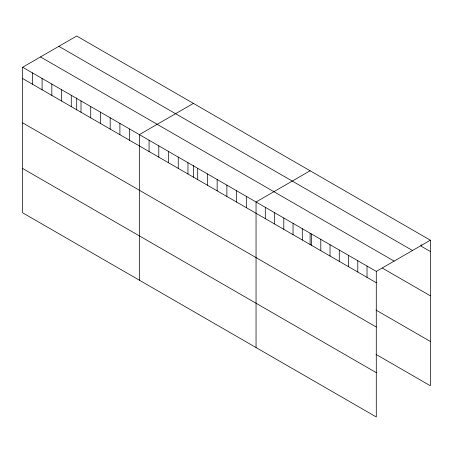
<?xml version="1.0" encoding="UTF-8"?>
<svg xmlns="http://www.w3.org/2000/svg" width="453" height="453" viewBox="0 0 453 453"><rect width="100%" height="100%" fill="white"/><g stroke="black" fill="none" stroke-linecap="round" stroke-linejoin="round"><path stroke-width="0.68" d="M22.65 67.242L376.284 271.409L376.284 416.975L22.65 212.808L22.65 67.242L76.716 36.025L430.35 240.192L430.35 385.758L376.013 354.388M193.414 103.403L139.348 134.62L139.348 280.18M310.112 170.775L256.047 201.993L256.047 347.559M376.284 271.409L430.35 240.192M430.35 251.5L421.103 246.16L421.103 244.75M58.873 46.331L412.507 250.498M40.493 56.942L394.127 261.109M382.372 268.108L430.35 295.803M22.65 78.55L376.284 282.717M376.013 310.084L430.35 341.454M22.65 122.854L376.284 327.021M22.65 168.499L376.284 372.666M367.032 266.07L367.032 277.378M357.785 260.73L357.785 272.038M348.538 255.39L348.538 266.698M339.286 250.05L339.286 261.358M330.039 244.711L330.039 256.019M320.792 239.371L320.792 250.679M311.539 234.031L311.539 245.339M310.112 233.414L310.112 244.648M302.293 228.691L302.293 239.999M293.046 223.352L293.046 234.66M283.793 218.012L283.793 229.32M274.546 212.672L274.546 223.98M265.294 207.332L265.294 218.64M246.324 196.381L246.324 207.684M236.596 190.764L236.596 202.072M226.874 185.147L226.874 196.455M217.146 179.535L217.146 190.843M207.423 173.918L207.423 185.226M197.701 168.306L197.701 179.614M193.414 165.334L193.414 177.27M187.972 162.689L187.972 173.997M178.25 157.078L178.25 168.38M168.522 151.461L168.522 162.769M158.799 145.849L158.799 157.151M149.071 140.232L149.071 151.54M129.626 129.003L129.626 140.311M119.898 123.386L119.898 134.694M110.175 117.774L110.175 129.082M100.447 112.157L100.447 123.465M90.725 106.546L90.725 117.854M81.002 100.928L81.002 112.236M76.716 97.956L76.716 109.898M71.274 95.317L71.274 106.619M61.551 89.7L61.551 101.008M51.823 84.088L51.823 95.39M42.101 78.471L42.101 89.779M32.373 72.859L32.373 84.162"/></g></svg>
